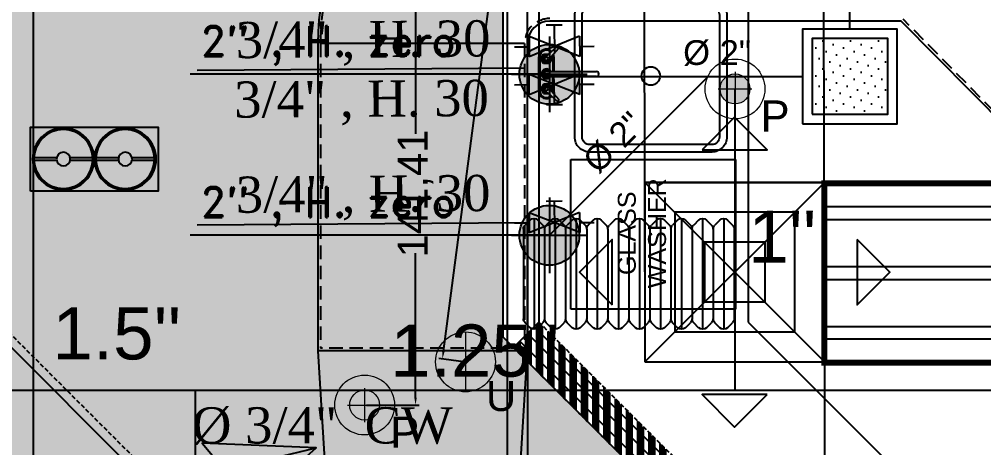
# Model space of a CAD drawing. Extents: x -2975 to 7327, y -1166 to 1029.
# Drawn here: x 570.5 to 892.8, y 50.5 to 193.7 of the extents above; entities that cross this region are included whole.
import ezdxf

# ---------------------------------------------------------------- set-up
doc = ezdxf.new("R2010")
doc.units = 0
doc.header["$PDMODE"] = 34
doc.linetypes.add('DASHED', pattern=[0.75, 0.5, -0.25])
doc.linetypes.add('XR-Mince$0$B009-010 Leval 04 plans$0$Hidden', pattern=[7.14375, 4.7625, -2.38125])
for name, color, linetype in [('-08-AC-SCD', 4, 'Continuous'), ('E-TEXT-LIGHTING', 7, 'Continuous'), ('EQUIPMENT-GRATING', 34, 'Continuous'), ('fire fighting', 1, 'Continuous'), ('Hvac', 3, 'Continuous'), ('hvac fx', 2, 'Continuous'), ('M-EXHAUST', 1, 'Continuous'), ('M-FIRE FIGHTING-1.5 INCH', 1, 'Continuous'), ('M-FIRE FIGHTING-2 INCH', 1, 'Continuous'), ('M-HVAC-BLUE', 5, 'Continuous'), ('M-PLUMBING-DRAIN-2 INCH', 6, 'Continuous'), ('M-PLUMBING-HWS-0.75 INCH', 1, 'Continuous'), ('PLAMPING', 5, 'Continuous'), ('XR-Mince$0$ceiling', 149, 'Continuous'), ('XR-Mince$0$EQUIPMENTS', 15, 'Continuous'), ('XR-Mince$0$hatch-wall', 8, 'Continuous'), ('XR-Mince$0$lighting unit', 4, 'Continuous'), ('XR-Mince$0$NEW ARCH', 8, 'Continuous'), ('XR-Mince$0$new wall', 8, 'Continuous'), ('XR-Mince$0$STAIR', 8, 'Continuous'), ('XR-Mince$0$TAXT', 8, 'Continuous'), ('XR-Mince$0$WIN -1', 8, 'Continuous')]:
    doc.layers.add(name, color=color, linetype=linetype)
doc.layers.add('E-L-TEXT', color=7, linetype='Continuous', lineweight=13)
doc.styles.add('ROMAND', font='romand.shx')
doc.styles.get("Standard").update_dxf_attribs({"font": 'arial.ttf'})
doc.styles.add('Value frame$0$Standard', font='times.ttf')
doc.styles.add('XR-Mince$0$Standard', font='arial.ttf')
doc.dimstyles.new('ISO-25', dxfattribs={"dimtxt": 10, "dimasz": 2.5, "dimexe": 1.25, "dimexo": 0.625, "dimtad": 0, "dimtxsty": 'Standard', "dimcen": 2.5, "dimadec": 0, "dimazin": 0, "dimtfac": 1, "dimtix": 1, "dimtmove": 0, "dimatfit": 3, "dimfxl": 1, "dimarcsym": 0})

# ---------------------------------------------------------------- blocks, each defined once
blk = doc.blocks.new('XR-Mince$0$fdgdg')
at = {"layer": 'XR-Mince$0$lighting unit', "color": 4, "const_width": 2}
blk.add_lwpolyline([(-29237.05, -40224.26), (-29177.05, -40224.26), (-29177.05, -40284.26), (-29237.05, -40284.26)], close=True, dxfattribs=at)
at = {"layer": 'XR-Mince$0$lighting unit', "color": 4}
for points in [[(-29237.05, -40224.26), (-29177.05, -40224.26), (-29177.05, -40284.26), (-29237.05, -40284.26)], [(-29177.05, -40232.15), (-29237.05, -40232.15), (-29237.05, -40236.38), (-29177.05, -40236.38)], [(-29177.05, -40252.15), (-29237.05, -40252.15), (-29237.05, -40256.38), (-29177.05, -40256.38)], [(-29177.05, -40276.38), (-29237.05, -40276.38), (-29237.05, -40272.15), (-29177.05, -40272.15)]]:
    blk.add_lwpolyline(points, close=True, dxfattribs=at)
blk = doc.blocks.new('XR-Mince$0$light schedule$0$LEGEND$0$minigrid in trimless 2')
at = {"layer": 'XR-Mince$0$lighting unit'}
for p, q in [((-0.23, 9.77), (-0.23, 6.11)), ((0.27, 6.1), (0.27, 9.77)), ((-0.23, 3.93), (-0.23, 0.25)), ((0.27, 0.25), (0.27, 3.93)), ((-0.23, -0.27), (-0.23, -3.93)), ((0.27, -3.93), (0.27, -0.27)), ((-0.23, -6.11), (-0.23, -9.79)), ((0.27, -9.79), (0.27, -6.1))]:
    blk.add_line(p, q, dxfattribs=at)
blk.add_lwpolyline([(-5.2, -10.35), (5.2, -10.35), (5.2, 10.35), (-5.2, 10.35)], close=True, dxfattribs=at)
for centre, radius in [((0, 5.02), 5.02), ((0.01, 5.01), 4.77), ((0, 5.02), 1.12), ((0, -5.02), 5.02), ((0.01, -5.03), 4.77), ((0, -5.02), 1.12)]:
    blk.add_circle(centre, radius, dxfattribs=at)
blk = doc.blocks.new('XR-Mince$0$lighting')
at = {"layer": 'XR-Mince$0$ceiling', "color": 200, "xscale": -2.058, "yscale": 2.058, "zscale": 2.058, "rotation": 270}
blk.add_blockref('XR-Mince$0$light schedule$0$LEGEND$0$minigrid in trimless 2', (-2974.14, -20944.45), dxfattribs=at)
at = {"layer": 'XR-Mince$0$lighting unit'}
blk.add_blockref('XR-Mince$0$fdgdg', (26506.91, 19271.73), dxfattribs=at)
blk = doc.blocks.new('XR-Mince$0$ceiling')
at = {"layer": 'XR-Mince$0$ceiling'}
h = blk.add_hatch(dxfattribs=at)
h.set_pattern_fill('CIRC', color=256, scale=10, pattern_type=2)
h.set_pattern_definition([(0, (4, 5000), (10, 10), [2, -8]), (90, (0, 5004), (-10, 10), [2, -8]), (45, (8, 5001), (-7.8e-06, 10.0000078), [1.4142136, -12.727922]), (45, (1, 5008), (-7.8e-06, 10.0000078), [1.4142136, -12.727922]), (135, (2, 5001), (-10.0000078, -7.8e-06), [1.4142136, -12.727922]), (135, (9, 5008), (-10.0000078, -7.8e-06), [1.4142136, -12.727922]), (63.434949, (0, 5006), (4e-09, 10), [2.236068, -20.124612]), (63.434949, (9, 5002), (4e-09, 10), [2.236068, -20.124619]), (153.434949, (4, 5000), (-10, 4e-09), [2.236068, -20.124619]), (153.434949, (8, 5009), (-10, 4e-09), [2.236068, -20.124619]), (206.565051, (4, 5000), (-10, -4e-09), [2.236068, -20.124612]), (206.565051, (8, 5001), (-10, -4e-09), [2.236068, -20.124612]), (296.565051, (0, 5004), (4e-09, -10), [2.236068, -20.124612]), (296.565051, (9, 5008), (4e-09, -10), [2.236068, -20.124612])])
h.paths.add_polyline_path([(-7433.02, -16160.94), (-7433.02, -16340.6), (-7974.57, -16453.74), (-7923.22, -16959.21), (-8295.32, -16959.21), (-8242.09, -16435.23), (-8494.7, -16366.57), (-8494.7, -15885.25), (-7837.6, -15885.25), (-7837.6, -16003.91), (-7680.58, -16160.94), (-7433.02, -16160.94)])
at = {"layer": 'XR-Mince$0$ceiling', "linetype": 'Continuous'}
for p, q in [((-7790.16, -15952.24), (-7430.16, -15952.24)), ((-7790.01, -16012.24), (-7430.01, -16012.24))]:
    blk.add_line(p, q, dxfattribs=at)
for points in [[(-8295.32, -16959.21), (-8229.01, -16306.42), (-8494.7, -16275.62), (-8494.7, -15885.25), (-7837.6, -15885.25), (-7837.6, -16003.91), (-7680.58, -16160.94), (-7433.02, -16160.94), (-7433.02, -16160.94), (-7433.02, -16241.9), (-7989.53, -16306.42), (-7923.22, -16959.21)], [(-7790.01, -16012.24), (-7790.31, -15892.24)], [(-7729.86, -16072.24), (-7730.31, -15892.24)]]:
    blk.add_lwpolyline(points, dxfattribs=at)
blk = doc.blocks.new('XR-Mince$0$2e2e2w2w')
at = {"layer": 'XR-Mince$0$EQUIPMENTS', "linetype": 'Continuous', "ltscale": 0.3}
for p, q in [((300571.4, 90925.2, 0), (300571.4, 91092.9, 0)), ((300587.3, 90925.1, 0), (300587.3, 91092.9, 0)), ((300514.2, 90930.8, 0), (300487.9, 90961.5, 0)), ((300523.4, 90940, 0), (300492.9, 90966.4, 0)), ((300634.6, 90940, 0), (300665.1, 90966.4, 0)), ((300643.8, 90930.8, 0), (300670.1, 90961.5, 0)), ((300513, 90916.1, 0), (300513.1, 90932.1, 0)), ((300521.8, 90950.1, 0), (300571.4, 90950.1, 0)), ((300521.8, 90946.9, 0), (300571.4, 90946.9, 0)), ((300523.1, 90940.2, 0), (300529, 90943.6, 0)), ((300529, 90943.6, 0), (300544.8, 90934.4, 0)), ((300544.8, 90934.4, 0), (300544.8, 90916.1, 0)), ((300636.2, 90950.1, 0), (300587.3, 90950.1, 0)), ((300636.2, 90946.9, 0), (300587.3, 90946.9, 0)), ((300629, 90943.6, 0), (300613.2, 90934.4, 0)), ((300613.2, 90934.4, 0), (300613.2, 90916.1, 0)), ((300634.9, 90940.2, 0), (300629, 90943.6, 0)), ((300645, 90916.1, 0), (300644.9, 90932.1, 0)), ((300528.9, 90906.9, 0), (300513, 90916.1, 0)), ((300521.6, 90903.2, 0), (300636.4, 90903.2, 0)), ((300636.3, 90900, 0), (300521.7, 90900, 0)), ((300544.8, 90916.1, 0), (300528.9, 90906.9, 0)), ((300613.2, 90916.1, 0), (300629.1, 90906.9, 0)), ((300629.1, 90906.9, 0), (300645, 90916.1, 0))]:
    blk.add_line(p, q, dxfattribs=at)
at = {"layer": 'XR-Mince$0$EQUIPMENTS', "elevation": 0}
for points in [[(300382.2, 91528.2), (300790.2, 91528.2, -0.414214), (300840.2, 91478.2), (300840.2, 91070.2, -0.414214), (300790.2, 91020.2), (300382.2, 91020.2, -0.414214), (300332.2, 91070.2), (300332.2, 91478.2, -0.414214)], [(300382.2, 91503.5), (300790.2, 91503.5, -0.414214), (300815.5, 91478.2), (300815.5, 91070.2, -0.414214), (300790.2, 91044.8), (300382.2, 91044.8, -0.414214), (300356.9, 91070.2), (300356.9, 91478.2, -0.414214)]]:
    blk.add_lwpolyline(points, format="xyb", close=True, dxfattribs=at)
at = {"layer": 'XR-Mince$0$EQUIPMENTS'}
blk.add_circle((300586.2, 91274.2, 0), 30.8, dxfattribs=at)
at = {"layer": 'XR-Mince$0$EQUIPMENTS', "linetype": 'Continuous', "ltscale": 0.3}
for centre in [(300528.9, 90925.3, 0), (300629.1, 90925.3, 0)]:
    blk.add_circle(centre, 5.71, dxfattribs=at)
for centre, radius, start, end in [((300579.4, 91092.9, 0), 7.94, 0.1405, 180.1405), ((300490.9, 90963.4, 0), 3.57, 57.1431, 212.576), ((300667.1, 90963.4, 0), 3.57, 327.424, 122.8569), ((300521.4, 90925, 0), 25.1, 134.4603, 270.6964), ((300521.4, 90925, 0), 21.9, 135.0265, 270.6964), ((300521.4, 90925, 0), 25.1, 89.0226, 108.7952), ((300506.9, 90920.4, 0), 12.7, 16.8688, 55.0774), ((300528.9, 90925.3, 0), 14.1, 161.652, 108.3452), ((300521.4, 90925, 0), 21.9, 88.9639, 103.7913), ((300528.5, 90925.7, 0), 9.52, 189.822, 227.1453), ((300529, 90925.2, 0), 9.52, 222.5737, 47.1453), ((300533.9, 90947.2, 0), 12.7, 214.6416, 252.8502), ((300528.5, 90925.7, 0), 9.52, 42.5737, 79.897), ((300579, 90925.1, 0), 16.5, 117.1653, 59.7213), ((300579.4, 90925.1, 0), 12.9, 127.7799, 51.9391), ((300579.4, 90925.1, 0), 7.94, 179.8595, 359.8595), ((300629.1, 90925.3, 0), 14.1, 71.6548, 18.348), ((300629, 90925.2, 0), 9.52, 132.8547, 317.4263), ((300629.5, 90925.7, 0), 9.52, 100.103, 137.4263), ((300624.1, 90947.2, 0), 12.7, 287.1498, 325.3584), ((300629.5, 90925.7, 0), 9.52, 312.8547, 350.178), ((300636.6, 90925, 0), 25.1, 71.2048, 90.9774), ((300636.6, 90925, 0), 21.9, 76.2087, 91.0361), ((300636.6, 90925, 0), 25.1, 269.3036, 45.5397), ((300636.6, 90925, 0), 21.9, 269.3036, 44.9735), ((300651.1, 90920.4, 0), 12.7, 124.9226, 163.1312)]:
    blk.add_arc(centre, radius, start, end, dxfattribs=at)
blk = doc.blocks.new('XR-Mince$0$Glass waher')
for p, q in [((45.8439, 9.1489), (46.3439, 9.1489)), ((45.8439, 8.5989), (45.8439, 9.1489)), ((46.3439, 9.1489), (46.3439, 8.5989)), ((46.3439, 8.5989), (45.8439, 8.5989))]:
    blk.add_line(p, q)
blk = doc.blocks.new('XR-Mince$0$Equipment')
at = {"layer": 'XR-Mince$0$EQUIPMENTS', "linetype": 'ByBlock'}
for p, q in [((814.13, 206.17), (814.13, 92.48)), ((814.13, 92.48), (894.13, 12.48))]:
    blk.add_line(p, q, dxfattribs=at)
for name, p, xscale, yscale, zscale, rotation in [('XR-Mince$0$2e2e2w2w', (-8345.87, 30233.35), 0.1, 0.1, 0.1, 270), ('XR-Mince$0$Glass waher', (1669.73, -4487.61, 0), 100, 100, 100, 90)]:
    blk.add_blockref(name, p, dxfattribs=dict(at, xscale=xscale, yscale=yscale, zscale=zscale, rotation=rotation))
at = {"layer": 'XR-Mince$0$EQUIPMENTS', "linetype": 'ByBlock', "style": 'XR-Mince$0$Standard'}
for s, p in [('WASHER', (786.63, 103.78, 0)), ('GLASS', (776.53, 108.19, 0))]:
    blk.add_text(s, height=6, rotation=90, dxfattribs=at).set_placement(p)
blk = doc.blocks.new('XR-Mince')
at = {"layer": 'XR-Mince$0$hatch-wall', "ltscale": 100}
h = blk.add_hatch(dxfattribs=at)
h.set_pattern_fill('ANSI34', color=256, scale=5, angle=45, style=0)
h.set_pattern_definition([(90, (8569.7315, 21091.4202), (-3.75, 0), []), (90, (8570.3565, 21092.0452), (-3.75, 0), []), (90, (8570.9815, 21092.6702), (-3.75, 0), []), (90, (8571.6065, 21093.2952), (-3.75, 0), [])])
h.paths.add_polyline_path([(740.36, 88.72), (737.73, 86.09), (883.44, -59.62), (886.07, -56.99)])
h.paths.add_polyline_path([(742.58, 90.94), (740.36, 88.72), (886.07, -56.99), (888.29, -54.77)])
h.paths.add_polyline_path([(744.13, 92.48), (742.58, 90.94), (888.29, -54.77), (889.84, -53.23)])
h.paths.add_polyline_path([(737.73, 86.09), (735.64, 84), (881.35, -61.71), (883.44, -59.62)])
at = {"layer": 'XR-Mince$0$NEW ARCH', "linetype": 'XR-Mince$0$B009-010 Leval 04 plans$0$Hidden', "ltscale": 0.3}
for p, q in [((744.13, 92.48), (889.84, -53.23)), ((735.64, 84), (881.35, -61.71))]:
    blk.add_line(p, q, dxfattribs=at)
at = {"layer": 'XR-Mince$0$new wall'}
for p, q in [((732.13, 206.17), (732.13, 87.51)), ((744.13, 206.17), (744.13, 92.48)), ((744.13, 92.48), (735.64, 84)), ((744.13, 92.48), (735.64, 84)), ((732.13, 87.51), (735.64, 84)), ((732.13, 87.51), (735.64, 84))]:
    blk.add_line(p, q, dxfattribs=at)
at = {"layer": 'XR-Mince$0$STAIR'}
blk.add_line((564.32, 87.51), (721.35, -69.52), dxfattribs=at)
at = {"layer": 'XR-Mince$0$STAIR', "linetype": 'XR-Mince$0$B009-010 Leval 04 plans$0$Hidden', "ltscale": 0.3}
blk.add_lwpolyline([(886.16, -66.52), (722.59, -66.52), (565.56, 90.51), (75.03, 90.51)], dxfattribs=at)
at = {"layer": 'XR-Mince$0$STAIR'}
blk.add_lwpolyline([(610.88, -2.16), (669.7, 50.5), (631.6, 52.01), (639.11, 43.07), (669.7, 50.5)], dxfattribs=at)
at = {"layer": 'XR-Mince$0$WIN -1', "lineweight": -2}
for p, q in [((742.58, 90.94), (888.29, -54.77)), ((742.58, 90.94), (888.29, -54.77)), ((740.36, 88.72), (886.07, -56.99)), ((740.36, 88.72), (886.07, -56.99)), ((737.73, 86.09), (883.44, -59.62)), ((737.73, 86.09), (883.44, -59.62))]:
    blk.add_line(p, q, dxfattribs=at)
at = {"layer": 'XR-Mince$0$lighting unit', "linetype": 'Continuous'}
blk.add_blockref('XR-Mince$0$lighting', (3569.73, 21091.42), dxfattribs=at)
at = {"layer": 'XR-Mince$0$ceiling', "linetype": 'Continuous'}
blk.add_blockref('XR-Mince$0$ceiling', (8569.73, 16091.42), dxfattribs=at)
at = {"layer": 'XR-Mince$0$TAXT'}
blk.add_blockref('XR-Mince$0$Equipment', (0, 0), dxfattribs=at)
blk = doc.blocks.new('DFGDFGD')
at = {"color": 4}
for p, q in [((1227.2364, -213.1888), (1226.9364, -212.8888)), ((1227.2364, -212.8888), (1226.9364, -213.1888)), ((1226.9364, -212.8888), (1227.2364, -212.8888)), ((1226.9364, -213.1888), (1226.9364, -212.8888)), ((1227.2364, -212.8888), (1227.2364, -213.1888)), ((1227.1865, -212.9387), (1226.9863, -212.9387)), ((1226.9863, -212.9387), (1226.9863, -213.1389)), ((1227.1865, -212.9387), (1227.1865, -213.1389)), ((1227.1366, -212.9886), (1227.0363, -212.9886)), ((1227.0363, -212.9886), (1227.0363, -213.089)), ((1227.1366, -212.9886), (1227.1366, -213.089)), ((1227.1366, -213.089), (1227.0363, -213.089)), ((1227.1865, -213.1389), (1226.9863, -213.1389)), ((1227.2364, -213.1888), (1226.9364, -213.1888))]:
    blk.add_line(p, q, dxfattribs=at)
for points in [[(1227.141, -212.8343), (1227.0319, -212.8343), (1227.0864, -212.7797), (1227.141, -212.8343)], [(1226.8819, -212.9843), (1226.8819, -213.0933), (1226.8273, -213.0388), (1226.8819, -212.9843)], [(1227.291, -213.0933), (1227.291, -212.9843), (1227.3455, -213.0388), (1227.291, -213.0933)], [(1227.0319, -213.2433), (1227.141, -213.2433), (1227.0864, -213.2979), (1227.0319, -213.2433)]]:
    blk.add_lwpolyline(points, dxfattribs=at)
blk = doc.blocks.new('felixble 300')
at = {"layer": 'hvac fx', "color": 2}
for p, q in [((-32988151.24, 36606555.4, 0.01), (-32988150.13, 36606556.51, 0.01)), ((-32988129.26, 36606556.87, 0.01), (-32988149.26, 36606556.87, 0.01)), ((-32988127.27, 36606555.4, 0.01), (-32988128.39, 36606556.51, 0.01)), ((-32988126.91, 36606554.53, 0.01), (-32988151.61, 36606554.53, 0.01)), ((-32988151.24, 36606553.65, 0.01), (-32988150.13, 36606552.54, 0.01)), ((-32988129.26, 36606552.18, 0.01), (-32988149.26, 36606552.18, 0.01)), ((-32988127.27, 36606553.65, 0.01), (-32988128.39, 36606552.54, 0.01))]:
    blk.add_line(p, q, dxfattribs=at)
for centre, start, end in [((-32988149.26, 36606555.64, 0.01), 90, 135.0096), ((-32988129.26, 36606555.64, 0.01), 44.9904, 90), ((-32988150.37, 36606554.53, 0.01), 135.0096, 224.9904), ((-32988128.15, 36606554.53, 0.01), 315.0096, 44.9904), ((-32988149.26, 36606553.41, 0.01), 224.9904, 270), ((-32988129.26, 36606553.41, 0.01), 270, 315.0096)]:
    blk.add_arc(centre, 1.23, start, end, dxfattribs=at)
blk = doc.blocks.new('Hot Water Valve')
h = blk.add_hatch()
h.set_pattern_fill('ANGLE', color=256, scale=0.5)
h.set_pattern_definition([(0, (1e-13, 6e-14), (0, 3.4925), [2.54, -0.9525]), (90, (1e-13, 6e-14), (-3.4925, 2e-16), [2.54, -0.9525])])
h.paths.add_polyline_path([(0.018, 0.045), (-0.018, 0.045), (0, 0)])
h.paths.add_polyline_path([(-0.018, -0.045), (0.018, -0.045), (0, 0)])
h = blk.add_hatch(color=1)
h.dxf.hatch_style = 1
h.paths.add_polyline_path([(0, 0), (-0.018, -0.045), (0.018, -0.045)])
h.paths.add_polyline_path([(0, 0), (0.018, 0.045), (-0.018, 0.045)])
at = {"layer": 'PLAMPING'}
h = blk.add_hatch(dxfattribs=at)
h.set_pattern_fill('ANGLE', color=256)
h.set_pattern_definition([(0, (-2349.1445, -1030.097), (0, 6.985), [5.08, -1.905]), (90, (-2349.1445, -1030.097), (-6.985, 4e-16), [5.08, -1.905])])
h.paths.add_polyline_path([(0.072, 0.09), (-0.072, 0.09), (0, 0)])
h.paths.add_polyline_path([(0, 0), (-0.072, -0.09), (0.072, -0.09)])
at = {"layer": 'PLAMPING', "color": 1}
for p, q in [((0, 0.045), (0, 0.0712)), ((-0.018, 0.045), (0.018, 0.045)), ((0.018, 0.045), (-0.018, -0.045)), ((-0.018, 0.045), (0.018, -0.045)), ((-0.0361, 0.0143), (-0.0361, -0.0143)), ((-0.0361, 0), (0.0088, 0)), ((-0.018, -0.045), (0.018, -0.045)), ((0, -0.0712), (0, -0.045))]:
    blk.add_line(p, q, dxfattribs=at)
blk = doc.blocks.new('Cold Water Valve')
at = {"layer": 'PLAMPING', "color": 140}
for p, q in [((0, 0.045), (0, 0.0712)), ((-0.018, 0.045), (0.018, 0.045)), ((0.018, 0.045), (-0.018, -0.045)), ((-0.018, 0.045), (0.018, -0.045)), ((-0.0381, 0.0143), (-0.0381, -0.0143)), ((-0.0381, 0), (0.012, 0)), ((-0.018, -0.045), (0.018, -0.045)), ((0, -0.0712), (0, -0.045))]:
    blk.add_line(p, q, dxfattribs=at)
blk = doc.blocks.new('drain')
h = blk.add_hatch(color=5)
h.dxf.hatch_style = 1
h.paths.add_polyline_path([(3852.4, -3045.5, 1), (3952.4, -3045.5, 1)])
at = {"color": 5}
for p, q in [((3902.4, -2982.3), (3902.4, -3108.8)), ((3902.4, -3045.5), (3302.3, -3045.5)), ((3839.1, -3045.5), (3965.6, -3045.5))]:
    blk.add_line(p, q, dxfattribs=at)
blk.add_circle((3902.4, -3045.5), 50, dxfattribs=at)
blk = doc.blocks.new('*U61')
h = blk.add_hatch()
h.set_pattern_fill('DOTS', color=256, scale=0.5, angle=45, style=0)
h.set_pattern_definition([(45, (0, 0), (-0.0110485, 0.0331456), [0, -0.03125])])
h.paths.add_polyline_path([(0.12, 0.12), (-0.12, 0.12), (-0.12, -0.12), (0.12, -0.12)])
for points in [[(-0.15, -0.15), (0.15, -0.15), (0.15, 0.15), (-0.15, 0.15)], [(-0.12, -0.12), (0.12, -0.12), (0.12, 0.12), (-0.12, 0.12)]]:
    blk.add_lwpolyline(points, close=True)
blk = doc.blocks.new('upright')
at = {"layer": 'E-L-TEXT', "lineweight": 13}
h = blk.add_hatch(color=1, dxfattribs=at)
h.dxf.hatch_style = 1
h.set_gradient(color1=(255, 255, 0), color2=(255, 0, 0), tint=1, name='CYLINDER')
h.paths.add_polyline_path([(-33011550.8, 36709773.7), (-33011550.8, 36709573.7, 0.414214), (-33011450.8, 36709673.7, 0.414214)])
at = {"layer": 'E-L-TEXT', "color": 2, "lineweight": 13}
blk.add_line((-33011550.8, 36709773.7), (-33011550.8, 36709573.7), dxfattribs=at)
at = {"layer": 'E-L-TEXT', "color": 1, "lineweight": 13}
blk.add_circle((-33011550.8, 36709673.7), 100, dxfattribs=at)
at = {"color": 3}
blk.add_text('U', height=100, dxfattribs=at).set_placement((-33011482.3, 36709509.5))
blk = doc.blocks.new('pendent sprinkler')
at = {"layer": 'E-L-TEXT', "lineweight": 13}
h = blk.add_hatch(color=1, dxfattribs=at)
h.dxf.hatch_style = 1
h.set_gradient(color1=(255, 0, 0), color2=(0, 255, 0), name='SPHERICAL')
h.paths.add_polyline_path([(-33041208.9, 36644689.2, 1), (-33041258.9, 36644689.2, 1)])
at = {"layer": 'E-L-TEXT', "color": 1, "lineweight": 13}
for p, q in [((-33041233.9, 36644717.6), (-33041233.9, 36644660.8)), ((-33041262.3, 36644689.2), (-33041205.5, 36644689.2))]:
    blk.add_line(p, q, dxfattribs=at)
for radius in [50, 25]:
    blk.add_circle((-33041233.9, 36644689.2), radius, dxfattribs=at)
at = {"color": 3, "lineweight": 13}
blk.add_text('P', height=52.1, dxfattribs=at).set_placement((-33041191.2, 36644618))
blk = doc.blocks.new('A$C0CA31A34')
at = {"layer": 'E-L-TEXT', "color": 1, "lineweight": 13, "xscale": 0.2, "yscale": 0.2, "zscale": 0.2}
blk.add_blockref('pendent sprinkler', (6608246.79, -7328937.84), dxfattribs=at)
blk = doc.blocks.new('*D103')
at = {"layer": 'Defpoints', "color": 0, "transparency": 16777216}
for p in [(685.91, 206.17), (702.93, 206.17), (685.91, 64.76)]:
    blk.add_point(p, dxfattribs=at)
at = {"layer": 'M-FIRE FIGHTING-2 INCH', "color": 0, "lineweight": -2, "transparency": 16777216}
for p, q in [((686.54, 206.17), (704.18, 206.17)), ((702.93, 203.67), (702.93, 155.41)), ((702.93, 67.26), (702.93, 115.52)), ((686.54, 64.76), (704.18, 64.76))]:
    blk.add_line(p, q, dxfattribs=at)
at = {"layer": 'M-FIRE FIGHTING-2 INCH', "color": 0, "transparency": 16777216}
for points in [[(702.52, 203.67), (703.35, 203.67), (702.93, 206.17)], [(702.52, 67.26), (703.35, 67.26), (702.93, 64.76)]]:
    blk.add_solid(points, dxfattribs=at)
at = {"layer": 'M-FIRE FIGHTING-2 INCH', "color": 0, "transparency": 16777216, "insert": (702.93, 135.47), "char_height": 10, "attachment_point": 5, "rotation": 90}
blk.add_mtext('141,41', dxfattribs=at)
blk = doc.blocks.new('*D136')
at = {"layer": 'Defpoints', "color": 0, "transparency": 16777216}
for p in [(754.77, 406.78), (762.48, 405.77), (719.62, 79.18)]:
    blk.add_point(p, dxfattribs=at)
at = {"layer": 'M-FIRE FIGHTING-2 INCH', "color": 0, "lineweight": -2, "transparency": 16777216}
for p, q in [((761.86, 405.85), (753.53, 406.95)), ((754.44, 404.3), (736.12, 264.69)), ((712.23, 82.67), (730.55, 222.28)), ((719, 79.26), (710.67, 80.35))]:
    blk.add_line(p, q, dxfattribs=at)
at = {"layer": 'M-FIRE FIGHTING-2 INCH', "color": 0, "transparency": 16777216}
for points in [[(754.03, 404.36), (754.85, 404.25), (754.77, 406.78)], [(711.82, 82.72), (712.65, 82.62), (711.91, 80.19)]]:
    blk.add_solid(points, dxfattribs=at)
at = {"layer": 'M-FIRE FIGHTING-2 INCH', "color": 0, "transparency": 16777216, "insert": (733.34, 243.49), "char_height": 10, "attachment_point": 5, "rotation": 82.5241}
blk.add_mtext('329,39', dxfattribs=at)

msp = doc.modelspace()

# ---------------------------------------------------------------- block references
at = {"layer": 'E-TEXT-LIGHTING'}
msp.add_blockref('XR-Mince', (0, 0), dxfattribs=at)

# ---------------------------------------------------------------- next in the draw order: linework, layer by layer
at = {"layer": 'M-EXHAUST', "color": 1, "linetype": 'Continuous'}
msp.add_line((575.151, 699.447, 0), (575.151, -487.754, 0), dxfattribs=at)
at = {"layer": 'M-FIRE FIGHTING-1.5 INCH'}
for p, q in [((809.677, 170.401), (809.677, 69.589)), ((1109.827, 69.589), (212.517, 69.589)), ((629.375, -59.018), (629.375, 69.589))]:
    msp.add_line(p, q, dxfattribs=at)
at = {"layer": 'M-HVAC-BLUE', "color": 3, "linetype": 'DASHED', "ltscale": 9}
for p, q in [((905.879, 153.19), (865.879, 193.683)), ((671.162, 185.55), (671.162, 83.75)), ((739.362, 185.55), (739.362, 83.75)), ((739.362, 83.75), (671.162, 83.75))]:
    msp.add_line(p, q, dxfattribs=at)
at = {"layer": 'M-HVAC-BLUE', "color": 3, "linetype": 'Continuous'}
for p, q in [((865.239, 193.05), (747.762, 193.05)), ((905.239, 152.557), (865.239, 193.05)), ((670.262, 185.55), (670.262, 82.85)), ((739.362, 185.55), (671.162, 185.55)), ((740.262, 185.55), (740.262, 82.85)), ((740.262, 82.85), (670.262, 82.85))]:
    msp.add_line(p, q, dxfattribs=at)
at = {"layer": 'M-HVAC-BLUE', "color": 3}
for p, q in [((670.262, 82.85), (672.762, 42.85)), ((740.262, 82.85), (737.762, 42.85))]:
    msp.add_line(p, q, dxfattribs=at)
at = {"layer": 'M-HVAC-BLUE', "color": 3, "linetype": 'Continuous'}
for radius in [77.5, 7.5]:
    msp.add_arc((747.762, 185.55), radius, 90, 180, dxfattribs=at)
at = {"layer": 'M-HVAC-BLUE', "color": 3, "linetype": 'DASHED', "ltscale": 9}
for radius in [76.6, 8.4]:
    msp.add_arc((747.762, 185.55), radius, 90, 180, dxfattribs=at)
at = {"layer": 'M-PLUMBING-DRAIN-2 INCH', "color": 6, "linetype": 'Continuous'}
msp.add_line((848.104, 190.437), (848.104, 297.015), dxfattribs=at)
at = {"layer": 'M-PLUMBING-DRAIN-2 INCH', "color": 3, "linetype": 'Continuous'}
for p, q in [((747.642, 121.493, -0.001), (800.766, 174.617, -0.001)), ((748.062, 174.617, -0.001), (832.284, 174.617, 0))]:
    msp.add_line(p, q, dxfattribs=at)
at = {"layer": 'M-PLUMBING-HWS-0.75 INCH', "color": 1, "linetype": 'Continuous'}
msp.add_line((733.564, 280.858), (733.564, -83.761), dxfattribs=at)
at = {"layer": 'M-PLUMBING-HWS-0.75 INCH', "color": 3, "linetype": 'Continuous'}
msp.add_line((740.231, 274.907), (740.419, -77.625), dxfattribs=at)
at = {"layer": 'M-PLUMBING-HWS-0.75 INCH', "color": 3}
for p, q in [((739.691, 177.313), (630.005, 176.554)), ((739.691, 125.635), (630.005, 124.876))]:
    msp.add_line(p, q, dxfattribs=at)

# ---------------------------------------------------------------- next in the draw order: block references
at = {"layer": '-08-AC-SCD', "color": 3, "xscale": -200.0158607284392, "yscale": 200.0158607284392, "zscale": 200.0158607284392, "rotation": 270}
msp.add_blockref('DFGDFGD', (43420.71, -245327.57), dxfattribs=at)
at = {"xscale": 0.2, "yscale": 0.2, "zscale": 0.2}
for p in [(-32.833, 784.39, -0.001), (-32.833, 730.599, -0.001)]:
    msp.add_blockref('drain', p, dxfattribs=at)
at = {"layer": 'EQUIPMENT-GRATING', "xscale": 105.4687500000001, "yscale": 105.4687500000001, "zscale": 105.4687500000001}
msp.add_blockref('*U61', (848.104, 174.617), dxfattribs=at)
at = {"layer": 'fire fighting', "color": 1}
for p in [(809.677, 170.401, 0), (809.677, 170.401, 0), (685.913, 64.759)]:
    msp.add_blockref('A$C0CA31A34', p, dxfattribs=at)
at = {"layer": 'fire fighting', "color": 1, "lineweight": 13, "xscale": 0.1, "yscale": 0.1, "zscale": 0.1}
msp.add_blockref('upright', (3301874.706, -3670888.187), dxfattribs=at)
at = {"layer": 'Hvac', "xscale": -1.500000000199135, "yscale": 1.500000000199135, "zscale": 1.500000000199135, "rotation": 270}
for p in [(-54909089.266, 49482317.489, -0.011), (-54909082.225, 49482317.489, -0.011), (-54909075.184, 49482317.489, -0.011), (-54909068.144, 49482317.489, -0.011), (-54909061.103, 49482317.489, -0.011), (-54909054.062, 49482317.489, -0.011), (-54909047.021, 49482317.489, -0.011), (-54909039.98, 49482317.489, -0.011), (-54909032.939, 49482317.489, -0.011), (-54909025.898, 49482317.489, -0.011)]:
    msp.add_blockref('felixble 300', p, dxfattribs=at)
at = {"layer": 'PLAMPING', "color": 5, "yscale": 187.5}
for name, p, xscale, zscale, rotation in [('Cold Water Valve', (749.317, 184.583), 187.5, 187.5, 270.3963870762071), ('Hot Water Valve', (749.317, 171.896), -187.5, 187.4999999999999, 270.3963870746179), ('Cold Water Valve', (749.317, 125.702), 187.5, 187.5, 270.3963870762071)]:
    msp.add_blockref(name, p, dxfattribs=dict(at, xscale=xscale, zscale=zscale, rotation=rotation))

# ---------------------------------------------------------------- next in the draw order: texts
at = {"layer": 'M-FIRE FIGHTING-1.5 INCH', "color": 2, "linetype": 'Continuous'}
for s, p in [("1''", (814.127, 112.31)), ("1.5''", (581.574, 80.009)), ("1.25''", (694.451, 74.273))]:
    msp.add_text(s, height=17.4111, dxfattribs=at).set_placement(p)
at = {"layer": 'M-PLUMBING-DRAIN-2 INCH', "color": 2, "style": 'ROMAND'}
for p in [(631.076, 181.397), (631.076, 127.606)]:
    msp.add_text('2" , H. zero', height=10, rotation=360, dxfattribs=at).set_placement(p)
at = {"layer": 'M-PLUMBING-DRAIN-2 INCH', "color": 32, "true_color": 0xcd6928}
msp.add_text('%%C 2" ', height=8.2643, dxfattribs=at).set_placement((792.358, 178.432))
msp.add_text('%%C 2" ', height=8.2643, rotation=45, dxfattribs=at).set_placement((763.929, 141.667))
at = {"layer": 'M-PLUMBING-HWS-0.75 INCH', "color": 3, "style": 'Value frame$0$Standard'}
for p in [(642.891, 180.689), (642.891, 129.011)]:
    msp.add_text('3/4" , H. 30', height=12.09657, rotation=0.39639, dxfattribs=at).set_placement(p)
at = {"layer": 'M-PLUMBING-HWS-0.75 INCH', "color": 1, "style": 'Value frame$0$Standard'}
msp.add_text('3/4" , H. 30', height=12.09657, rotation=0.39639, dxfattribs=at).set_placement((642.356, 160.797))
at = {"layer": 'M-PLUMBING-HWS-0.75 INCH', "color": 30, "style": 'Value frame$0$Standard'}
msp.add_text('%%C 3/4"  CW', height=12.09657, dxfattribs=at).set_placement((628.215, 51.941))

# ---------------------------------------------------------------- next in the draw order: dimensions: what is measured, and where the dimension line sits
at = {"layer": 'M-FIRE FIGHTING-2 INCH', "color": 32, "true_color": 0xcd6928}
dim = msp.add_aligned_dim(p1=(719.622, 79.179), p2=(762.478, 405.771), distance=7.78, dimstyle='ISO-25', dxfattribs=at)
dim.commit()
dim.dimension.update_dxf_attribs({"geometry": '*D136', "text_midpoint": (733.337, 243.487)})
dim = msp.add_linear_dim(base=(702.932, 206.171), p1=(685.913, 64.759), p2=(685.913, 206.171), angle=90, dimstyle='ISO-25', dxfattribs=at)
dim.commit()
dim.dimension.update_dxf_attribs({"geometry": '*D103', "text_midpoint": (702.932, 135.465)})

doc.saveas('drawing.dxf')
